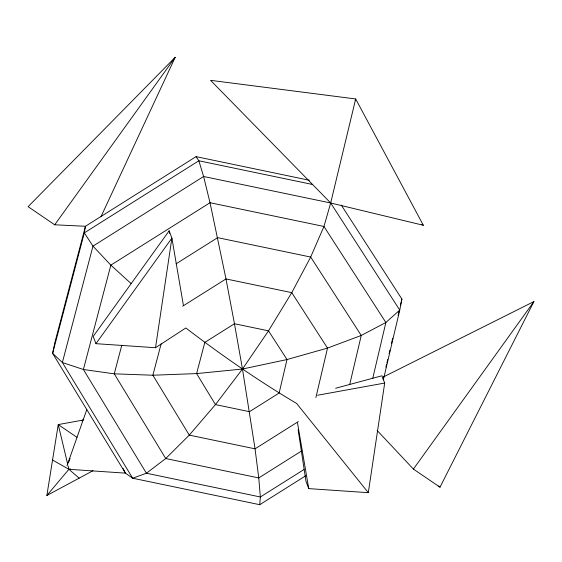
<?xml version="1.0" encoding="UTF-8"?>
<svg xmlns="http://www.w3.org/2000/svg" width="562" height="562" viewBox="0 0 562 562"><rect width="100%" height="100%" fill="white"/><g stroke="black" fill="none" stroke-linecap="round" stroke-linejoin="round"><path stroke-width="0.84" d="M383.361 379.807L399.751 310.091L330.674 202.987L210.553 80.331L355.683 98.961L330.674 202.987L323.951 226.465L310.681 257.052L291.769 292.647L268.503 330.842L242.475 369.023L215.45 404.591L189.275 435.114L165.734 458.529L146.429 473.225L132.674 478.213L62.368 362.518L52.624 353.365L84.321 232.872L85.445 226.275L54.83 342.665L52.624 353.365L125.41 473.141L132.674 478.213L259.742 504.704L260.354 496.984L258.752 477.925L255.05 448.834L242.475 369.023L234.452 323.74L225.994 278.935L210.026 202.713L203.606 176.489L198.85 160.774L196.068 156.636L85.445 226.275L54.697 224.793L28.1 206.675L175.204 57.296L101.09 216.454M155.512 347.723L171.902 238.105L169.141 230.834L93.194 336.406L95.954 343.677L155.512 347.723L185.825 327.976C221.337 355.093 258.12 380.678 296.596 403.425L368.307 492.67L308.749 488.624L305.988 481.353L298.113 429.719M368.307 492.67L384.696 383.052L381.935 375.781L335.619 388.258M92.99 470.724L46.864 495.487L58.237 424.584L83.183 420.053M341.289 205.095L401.907 299.089L399.751 310.091L385.876 322.497L361.247 335.458L327.52 348.096L287.013 359.54L242.475 369.023L196.609 373.589L152.878 375.226L114.262 373.835L83.394 369.501L62.368 362.518L92.983 246.128L203.606 176.489L330.674 202.987L423.348 225.278L355.683 98.961L355.205 100.647M315.914 397.46L327.52 348.096L291.769 292.647L225.994 278.935L182.678 306.199M349.69 384.591L361.247 335.458L310.681 257.052L217.656 237.656L176.054 263.845M372.704 378.521L385.876 322.497L323.951 226.465L210.026 202.713L110.84 265.145L83.394 369.501L146.429 473.225L260.354 496.984L304.021 469.495M383.094 379.104L383.698 376.554M385.897 367.19L386.494 364.633M386.895 362.933L387.696 359.525M389.101 353.568L389.902 350.161M391.503 343.354L392.705 338.247M398.107 315.261L398.908 311.861M400.509 305.047L401.907 299.089M121.806 345.152L114.262 373.835L165.734 458.529L258.752 477.925L301.843 450.801M161.139 343.832L152.878 375.226L189.275 435.114L255.05 448.834L298.366 421.563M67.011 465.786L86.787 409.6M68.452 462.596L70.081 458.536M377.109 430.429L413.4 469.08L439.997 487.198L533.9 301.583L383.382 376.962M54.697 224.793L175.204 57.296M95.954 343.677L171.902 238.105L183.43 305.524M413.4 469.08L533.9 301.583M46.864 495.487L68.915 469.298L70.615 468.961M81.82 420.903L83.759 419.182M259.742 504.704L305.777 475.733M317.607 395.234L384.696 383.052M196.068 156.636L309.395 180.269M312.458 184.462L198.85 160.774L84.321 232.872L92.983 246.128L110.84 265.145L131.164 283.62M52.554 460.032L68.915 469.298L79.151 478.15M421.893 224.287L423.348 225.278M76.931 437.313L58.237 424.584L67.707 464.24M438.732 485.989L439.997 487.198M123.127 468.455L125.41 473.141L68.915 469.298L68.107 465.926M169.141 230.834L169.619 233.42M297.516 422.94L308.749 488.624M287.013 359.54L279.138 393.028L249.493 411.686L215.45 404.591L196.609 373.589L204.814 342.399L234.452 323.74L268.503 330.842L287.013 359.54"/></g></svg>
